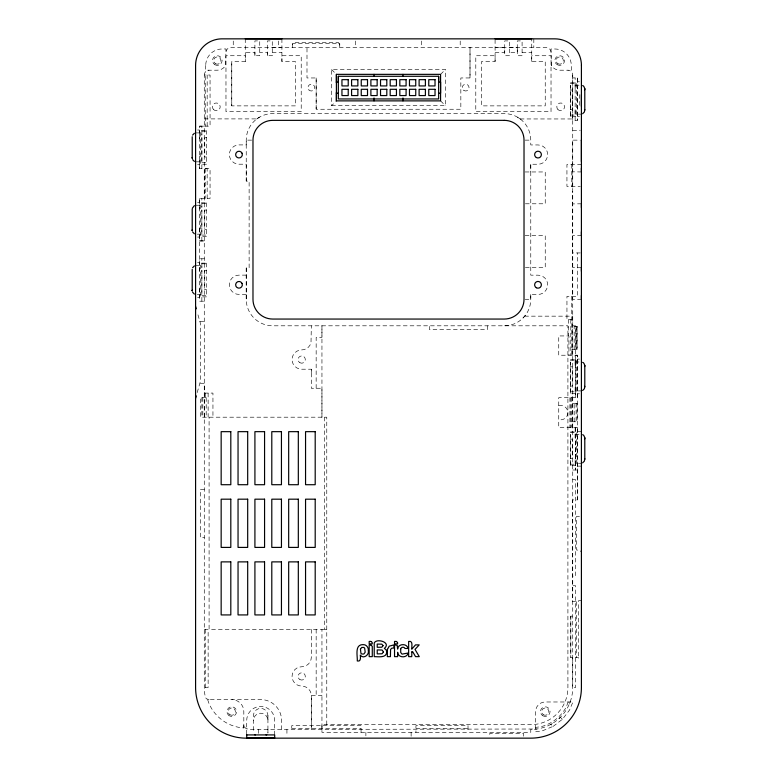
<?xml version="1.0" encoding="UTF-8"?>
<svg xmlns="http://www.w3.org/2000/svg" width="777" height="777" viewBox="0 0 777 777"><rect width="100%" height="100%" fill="white"/><g stroke="black" fill="none" stroke-linecap="round" stroke-linejoin="round"><path stroke-width="0.58" stroke-dasharray="3.88 2.91" d="M209.091 699.572L206.682 698.921L205.526 697.707A41.958 41.958 0 0 1 204.273 687.509L204.273 240.928L199.446 240.928L199.446 198.485L210.062 198.485L210.052 168.58L199.446 168.58L199.446 156.041M199.446 168.58L199.446 126.146L210.062 126.146L210.052 75.019L204.273 75.019L204.273 126.146M201.855 301.204L201.855 258.77M201.855 240.928L201.855 198.485M201.865 168.58L201.865 126.146M204.273 417.191L204.273 383.265L199.864 383.265M204.273 240.928L204.264 126.146L199.446 126.146M206.682 263.112L206.682 296.872L200.447 296.872L200.447 263.112L206.682 263.112L206.682 263.811L201.865 263.811L201.865 263.112M206.682 202.826L206.682 236.587L200.447 236.587L200.447 202.826L206.682 202.826L206.682 203.535L201.855 203.535L201.855 202.826M206.682 130.487L206.682 164.238L200.456 164.238L200.456 130.487L206.682 130.487L206.682 131.187L201.865 131.187L201.865 130.487M231.76 105.876L231.76 61.519L245.27 61.519L245.27 55.73L225.971 55.73L225.971 111.665L301.214 111.665L301.214 55.721L281.915 55.721L281.915 61.509L295.425 61.509L295.425 105.876L231.76 105.876L231.76 61.519M281.575 729.467L281.575 720.444A20.872 20.872 0 0 0 260.703 699.572L207.634 699.572L208.799 703.01A40.511 40.511 0 0 0 240.938 727.68L243.823 727.932L243.823 724.65L245.153 727.952L248.64 729.467L536.926 729.011M321.95 729.467L321.95 724.65L530.769 724.65A37.131 37.131 0 0 0 567.909 687.509L567.909 325.806L272.756 325.806A26.525 26.525 0 0 1 246.231 299.281L246.231 267.929L249.126 267.929L249.126 181.119L246.231 181.119L246.231 140.132A26.525 26.525 0 0 1 272.756 113.607L504.244 113.607A26.525 26.525 0 0 1 530.769 140.132L530.769 144.949L538.005 144.949A9.645 9.645 0 0 1 547.649 154.594A9.645 9.645 0 0 1 538.005 164.238L530.769 164.238L530.769 235.616L530.769 275.165L538.005 275.165A9.645 9.645 0 0 1 547.649 284.809A9.645 9.645 0 0 1 538.005 294.454L530.769 294.454L530.769 299.281A26.525 26.525 0 0 1 504.244 325.806M246.231 181.119L246.231 164.2L238.995 164.2A9.645 9.645 0 0 1 229.351 154.555A9.645 9.645 0 0 1 238.995 144.91L246.231 144.91L246.231 140.132L251.855 140.132M254.905 55.721L254.905 40.899L259.732 40.899L259.732 55.721L254.905 55.721L254.914 52.331L245.26 52.331M267.443 55.721L267.443 40.899L272.271 40.899L272.271 55.721L267.443 55.721L267.453 52.331L259.732 52.331M267.929 729.467L267.929 732.983L267.929 715.617A7.236 7.236 0 0 0 260.703 708.391A7.236 7.236 0 0 0 253.467 715.617L253.467 732.983M267.929 715.617L267.929 720.444A7.236 7.236 0 0 0 260.703 713.208A7.236 7.236 0 0 0 253.467 720.444M292.579 43.677L292.579 47.533L292.579 43.677L339.743 43.677L339.743 47.533L339.743 43.677M311.334 629.409L311.334 657.128A9.645 9.645 0 0 1 301.69 666.773A9.645 9.645 0 0 0 292.045 676.417A9.645 9.645 0 0 0 301.69 686.062A9.645 9.645 0 0 1 311.334 695.706L321.95 695.706L321.95 629.409M316.152 388.257L316.161 337.383L321.95 337.383L321.95 325.806L321.95 417.191L321.95 388.257L311.286 388.257L311.334 369.211L301.69 369.211A9.645 9.645 0 0 1 292.045 359.566A9.645 9.645 0 0 1 301.69 349.922A9.645 9.645 0 0 0 311.004 342.774L311.334 325.806M470.007 77.962L470.007 47.523L470.007 77.953L460.839 77.962L460.839 109.246L316.161 109.256L316.161 77.962L306.993 77.962L306.993 47.523M326.767 724.65L326.767 417.191L200.417 417.191L200.408 397.669L208.129 397.669M495.085 61.47L495.085 55.73L475.796 55.73L475.786 111.655L551.029 111.703L551.029 55.73L531.74 55.73L531.74 61.461L545.24 61.461L545.24 105.876L481.585 105.876L481.585 61.461L495.085 61.47L495.085 38.85M530.769 294.454L530.769 299.281L525.145 299.281M531.74 61.461L531.74 38.85M570.318 465.666L570.318 431.905L576.553 431.905L576.553 465.666L570.318 465.666L570.318 434.314M570.318 393.327L570.318 359.566L576.553 359.566L576.553 393.327L570.318 393.327L570.318 361.975M570.318 116.55L570.318 82.789L576.553 82.789L576.553 116.55L570.318 116.55L570.318 85.198M581.41 600.699L578.515 600.699L578.515 658.575L578.515 657.614L570.804 657.614L570.804 616.132L572.727 616.132M571.765 296.338L571.765 355.225M572.727 187.102L572.727 140.132L580.322 140.132M572.727 657.614L572.727 687.509A41.958 41.958 0 0 1 530.769 729.467L530.769 732.361L321.95 732.361L321.95 695.706M572.727 427.564L572.727 393.327M572.727 355.225L572.727 75.019A4.827 4.827 0 0 0 567.909 70.202L559.712 70.202A9.645 9.645 0 0 1 551.359 65.375L551.029 48.961L554.885 48.98A16.395 16.395 0 0 1 571.28 65.375L571.309 70.183L567.909 70.202M574.174 421.775L574.174 403.448L577.068 403.448L577.068 421.775L571.765 421.775M574.174 349.436L574.174 326.291M575.145 459.683L575.145 463.257L580.934 463.257M575.145 437.888L575.145 431.905M575.145 387.334L575.145 390.909L580.934 390.909M575.145 365.549L575.145 359.566M575.145 120.357L575.145 77.914M575.145 110.567L575.145 114.141L580.934 114.141M575.145 88.772L575.145 82.789M575.145 427.564L575.621 470.007L575.621 427.564L577.554 427.564L577.554 499.902L572.727 499.902L572.727 601.67L578.515 601.67M571.765 349.436L577.068 349.436L577.068 326.291L571.765 326.291M572.727 75.019L572.727 120.357L577.554 120.357L577.554 77.914L572.727 77.914M572.727 130.381L580.322 130.245M311.286 372.727L311.334 369.211M197.203 392.589L200.417 381.342L200.417 323.387L197.203 312.131M569.541 703.564L570.279 701.65M568.249 701.981L565.86 707.769A40.511 40.511 0 0 1 541.258 726.641L535.596 727.389M522.999 318.036L525.291 315.423M331.585 105.701L445.396 105.701L445.396 69.532L331.585 69.532L331.585 105.701L335.606 101.68M440.578 74.349L445.396 69.532M558.954 718.599L560.44 717.181M553.195 726.349L562.49 719.23L569.619 709.935L572.911 701.981L545.24 701.981A9.645 9.645 0 0 0 535.596 711.625L535.596 731.779L542.385 730.836L553.195 726.349L550.815 724.358M256.604 119.085L259.489 117.152M550.553 724.514L552.34 723.504M272.271 47.533L281.915 47.523M509.557 47.533L517.268 47.523L517.268 40.899L522.095 40.899L522.095 55.73L517.268 55.73L517.268 47.523L517.268 52.35L509.557 52.35M272.271 52.341L281.915 52.331M495.085 52.35L504.729 52.35L504.729 40.899L509.557 40.899L509.557 55.721L504.729 55.73L504.729 47.523L495.085 47.514M522.095 52.35L531.74 52.35M579.487 81.77L577.554 81.77L577.554 82.43M570.318 83.498L575.145 83.498M575.145 85.198L579.807 85.198M570.318 90.025L572.251 90.025L572.251 109.314L570.318 109.314M570.318 115.064L575.145 115.064M577.554 116.492L579.487 116.492M204.273 118.9L256.876 118.9M520.202 118.949L572.727 118.959M197.523 130.002L199.446 130.002L199.446 138.675M196.076 132.896L201.865 132.896L201.865 135.305M206.682 137.714L204.759 137.714L204.759 157.012L206.682 157.012M525.145 140.132L530.769 140.132M196.076 161.83L201.865 161.83L201.865 137.714M201.865 162.752L206.682 162.752M581.41 164.481L566.938 164.481L566.938 186.451L580.322 186.451M197.523 164.724L199.446 164.724M525.145 171.96L545.24 171.96L545.24 203.788L525.145 203.788M581.41 171.96L572.727 171.824M197.523 202.341L199.446 202.341M581.41 203.788L572.727 203.924M196.066 205.235L201.855 205.235L201.855 207.644M206.682 210.062L204.759 210.062L204.759 229.351L206.682 229.351M197.193 234.168L201.855 234.168L201.855 210.062M201.855 235.091L206.682 235.091M525.145 235.616L545.24 235.616L545.24 267.453L525.145 267.453M581.41 235.616L572.727 235.489M197.523 237.063L199.446 237.063M199.446 240.928L204.264 240.928M580.322 252.933L572.727 252.933L572.727 191.278M204.264 258.77L199.446 258.77L199.446 301.204L204.264 301.204M197.523 262.626L199.446 262.626L199.446 271.309M196.076 265.52L201.865 265.52L201.865 267.929M581.41 267.453L572.727 267.579M206.682 270.347L204.759 270.347L204.759 289.636L206.682 289.636M246.231 275.126L238.995 275.126A9.645 9.645 0 0 0 229.351 284.77A9.645 9.645 0 0 0 238.995 294.415L246.231 294.415M197.193 294.454L201.865 294.454L201.865 270.347M201.865 295.377L206.682 295.377M197.523 297.348L199.446 297.348L199.446 288.665M581.41 299.281L572.727 299.281L572.736 252.933M524.65 316.161L572.727 316.161L572.727 687.509L575.621 687.509L575.621 585.751L572.727 585.751M572.727 319.532L566.948 319.532L566.948 296.338L577.554 296.338L577.554 252.933M199.864 321.455L204.273 321.455M572.727 325.806L575.621 325.806L575.621 397.669L575.145 355.225M575.631 355.225L577.554 355.225L577.554 499.902M577.554 359.081L579.487 359.081M570.318 360.266L575.145 360.266M575.145 361.975L580.934 361.975M570.318 366.802L572.251 366.802L572.251 386.091L570.318 386.091M570.318 391.831L575.145 391.831M204.264 393.084L212.947 393.084L212.947 417.191M577.554 393.803L579.487 393.803M577.068 403.448L571.765 403.448L572.727 403.448M558.741 405.38L560.673 405.38A7.236 7.236 0 0 1 567.909 412.616A7.236 7.236 0 0 1 560.673 419.852L558.741 419.852M577.554 427.564L558.741 427.564L558.741 397.659L577.554 397.669L577.554 355.225L558.741 355.225L558.741 335.936L568.939 335.936L568.939 355.225M577.554 431.42L581.41 431.42M570.318 432.614L575.145 432.614M575.145 434.314L579.807 434.314M570.318 439.141L572.251 439.141L572.251 458.43L570.318 458.43M570.318 464.18L575.145 464.18M577.554 466.142L581.41 466.142M572.727 470.007L577.554 470.007M572.727 479.652L575.621 479.652L575.621 576.107L572.727 576.107M204.273 489.374L200.417 489.374L200.417 537.597L204.273 537.597M579.487 516.307L576.592 516.307L576.592 550.058L579.487 550.058L581.41 551.991M204.273 629.399L208.129 629.399L208.139 687.509L204.283 687.509M291.754 728.505L361.062 728.505M415.948 728.505L468.016 728.505M517.511 117.152L520.396 119.085M440.578 100.874L445.396 105.701M331.585 69.532L336.402 74.349M560.353 717.268L562.373 719.308M551.029 64.588L551.359 65.375M577.554 359.246L577.554 359.741M577.554 431.585L577.554 432.08M199.446 198.485L199.446 211.023M579.477 94.609L579.487 106.371M577.554 77.914L577.554 120.357M577.068 326.291L577.068 349.436M576.592 601.67L576.592 657.614M576.107 403.448L576.107 421.775M575.621 427.564L575.621 470.007M571.765 164.481L571.765 186.451M571.765 397.659L571.765 427.564M570.804 319.532L570.804 355.225M570.804 397.659L570.804 427.564M570.804 616.132L570.804 657.614M569.9 397.659L569.9 427.564M568.385 319.532L568.395 335.936M533.818 38.85L533.818 47.533M530.769 164.238L530.769 171.96M523.543 736.217L523.543 733.323L489.782 733.323L489.782 736.217M487.364 325.806L487.364 329.662L429.496 329.662L429.496 325.806M468.016 729.467L468.016 725.611L415.948 725.611L415.948 732.361M460.207 41.016L460.207 47.533M421.542 41.016L421.542 47.533M411.12 732.361L411.12 738.15M365.88 732.361L365.88 735.838M361.062 732.361L361.062 725.611L291.754 725.611L291.754 729.467M355.468 41.016L355.468 47.533M338.782 43.677L338.782 42.706L293.541 42.706L293.541 43.677M324.359 417.191L324.359 629.399L326.767 629.409L209.091 629.389L209.091 417.191M316.161 77.962L316.161 109.256M316.161 629.409L316.161 695.706M286.927 729.467L286.927 735.984M281.915 38.85L281.915 61.509M278.496 41.016L278.496 47.533M274.689 734.916L274.689 720.444A13.986 13.986 0 0 0 260.703 706.458A13.986 13.986 0 0 0 246.717 720.444L246.717 734.916M258.654 729.467L258.654 733.809M246.231 267.929L246.231 299.281M245.26 38.86L245.27 61.519M243.823 727.932L243.823 711.625A12.053 12.053 0 0 0 231.76 699.572M233.255 41.016L233.255 47.533M208.129 393.084L208.129 417.191M207.168 126.146L207.168 75.019L205.235 75.019L205.235 126.146M207.168 198.485L207.158 168.58L204.273 168.58L204.273 198.485M206.196 397.669L206.196 417.191M205.235 168.58L205.235 198.485M205.235 393.084L205.235 397.669M205.245 629.399L205.245 687.509M202.816 397.669L202.816 417.191M201.855 397.669L201.855 417.191M199.446 228.389L199.446 262.626M551.029 52.35A4.827 4.827 0 0 0 546.202 47.533L230.798 47.533A4.827 4.827 0 0 0 225.971 52.35M204.273 75.019A4.827 4.827 0 0 1 209.091 70.202M311.334 695.706L311.334 729.467L311.334 695.706M576.107 326.291L576.107 349.436L576.107 326.291M205.72 65.375L205.691 70.202L217.298 70.202A9.645 9.645 0 0 0 225.651 65.375L225.971 48.961L222.115 48.98A16.395 16.395 0 0 0 205.72 65.375M557.294 64.734A4.827 4.827 0 0 0 564.529 60.557A4.827 4.827 0 0 0 557.294 56.371A4.827 4.827 0 0 0 557.294 64.734M214.879 64.734A4.827 4.827 0 0 0 222.115 60.557A4.827 4.827 0 0 0 214.879 56.371A4.827 4.827 0 0 0 214.879 64.734M228.351 715.034A4.827 4.827 0 0 0 236.422 712.868A4.827 4.827 0 0 0 230.516 706.963A4.827 4.827 0 0 0 228.351 715.034M542.832 715.802A4.827 4.827 0 0 0 550.067 711.625A4.827 4.827 0 0 0 542.832 707.449A4.827 4.827 0 0 0 542.832 715.802M213.597 109.576A3.856 3.856 0 0 0 220.056 107.848A3.856 3.856 0 0 0 215.326 103.118A3.856 3.856 0 0 0 213.597 109.576M557.944 109.576A3.856 3.856 0 0 0 564.403 107.848A3.856 3.856 0 0 0 559.673 103.118A3.856 3.856 0 0 0 557.944 109.576M299.883 679.554A3.613 3.613 0 0 0 305.303 676.417A3.613 3.613 0 0 0 299.883 673.29A3.613 3.613 0 0 0 299.883 679.554M543.376 714.723A3.613 3.613 0 0 0 548.853 711.693A3.613 3.613 0 0 0 543.492 708.459A3.613 3.613 0 0 0 543.376 714.723M229.953 714.753A3.613 3.613 0 0 0 235.382 711.625A3.613 3.613 0 0 0 229.953 708.488A3.613 3.613 0 0 0 229.953 714.753M215.482 63.685A3.613 3.613 0 0 0 220.911 60.557A3.613 3.613 0 0 0 215.482 57.42A3.613 3.613 0 0 0 215.482 63.685M557.896 63.685A3.613 3.613 0 0 0 563.325 60.557A3.613 3.613 0 0 0 557.896 57.42A3.613 3.613 0 0 0 557.896 63.685M308.945 90.006A3.38 3.38 0 0 0 314.588 88.491A3.38 3.38 0 0 0 310.46 84.353A3.38 3.38 0 0 0 308.945 90.006M463.966 90.54A3.38 3.38 0 0 0 469.036 87.616A3.38 3.38 0 0 0 463.966 84.693A3.38 3.38 0 0 0 463.966 90.54M299.883 362.694A3.613 3.613 0 0 0 305.303 359.566A3.613 3.613 0 0 0 299.883 356.429A3.613 3.613 0 0 0 299.883 362.694"/><path stroke-width="1.17" d="M581.41 359.246L581.41 687.509A50.641 50.641 0 0 1 530.769 738.15L246.231 738.15A50.641 50.641 0 0 1 195.59 687.509L195.59 65.375A26.535 26.535 0 0 1 205.293 44.872L206.313 44.066A26.535 26.535 0 0 1 216.948 39.355A26.476 26.476 0 0 1 222.115 38.85L554.885 38.85A26.544 26.544 0 0 1 570.687 44.075L571.717 44.872A26.544 26.544 0 0 1 581.429 65.394M281.915 38.879L245.26 38.85M336.402 100.884L336.402 74.349L440.578 74.349L440.578 100.884L336.402 100.874L336.402 92.434M338.335 76.282L338.335 98.951L438.646 98.951L438.646 76.282L338.335 76.282L338.335 82.071L336.402 82.071M374.019 100.884L374.019 97.989M374.019 76.282L374.019 74.359M402.962 100.884L402.962 97.989M402.962 76.282L402.962 74.359M581.41 171.824L581.41 168.104M581.41 140.258L581.41 359.081M581.41 295.425L581.41 299.145M581.41 271.309L581.41 267.579M581.41 231.76L581.41 235.489M581.41 207.644L581.41 203.924M581.41 161.587L581.41 65.375M582.604 462.869L584.401 461.072L584.79 458.644M584.79 438.927L584.692 437.713C585.1 439.209 584.187 434.528 582.604 434.702M582.604 390.53L584.401 388.723L584.79 386.305M584.79 366.579L584.692 365.375C585.1 366.861 584.187 362.189 582.604 362.354M582.604 113.753L584.401 111.956L584.79 109.528M584.79 89.811L584.692 88.597C585.1 90.093 584.187 85.412 582.604 85.587M495.085 38.879L531.74 38.879M195.59 398.222L196.251 395.92M192.307 208.236L194.396 205.614M192.599 135.081L194.396 133.275M192.599 267.706L194.396 265.899M336.402 93.162L338.335 93.162M438.646 93.162L440.578 93.162L440.578 82.071L438.646 82.071L438.646 76.282M246.717 734.916L274.689 734.916L274.689 738.033L246.717 738.033L246.717 734.653M254.652 734.76L255.39 734.916M194.396 161.451L192.599 159.644M194.396 233.79L192.599 231.993M194.396 294.075L192.599 292.269M195.59 306.507L196.251 308.809M192.22 157.76L192.307 158.43L192.22 157.605M192.21 230.109L192.307 230.779L192.21 229.953M192.21 290.384L192.307 291.054L192.21 290.239M584.79 89.083L584.79 110.188M584.79 365.86L584.79 387.053M584.79 438.199L584.79 459.392M581.41 94.609L581.41 106.371M336.402 74.349L336.402 82.789M192.22 136.752L192.22 157.974M192.21 209.091L192.21 230.313M192.21 269.376L192.21 290.598M266.744 734.76A1.933 1.933 0 0 1 266.006 734.916M264.568 499.184L264.568 547.406L254.914 547.406L254.914 499.184L264.568 499.184M264.568 431.662L264.568 484.712L254.924 484.712L254.914 431.662L264.568 431.662M368.385 650.67C369.318 655.118 363.18 659.382 360.285 655.098C360.615 657.429 361.033 662.004 357.284 660.984C357.643 655.875 354.399 644.502 363.034 644.609C366.355 644.386 368.657 647.552 368.385 650.67M387.451 649.349L387.325 656.643L390.423 656.643L390.569 649.436L391.822 648.173L393.958 648.018L393.958 644.881L389.228 646.163L387.451 649.349M386.703 652C386.655 658.265 378.03 656.584 374.223 656.643L374.223 643.016C376.457 637.82 391.754 642.433 384.353 648.416L386.13 649.786L386.703 652M360.441 649.232L360.955 653.331L361.761 654.02L363.879 654.02L365.171 652.233L364.666 648.154L363.859 647.455L361.703 647.455L360.441 649.232M400.709 648.97L400.709 652.457L402.02 654.127L408.158 653.02C407.07 658.43 397.882 657.964 397.63 652.272L397.63 656.643L394.531 656.643L394.531 644.881L397.183 645.318L397.63 649.116C397.921 643.521 407.031 643.026 408.071 648.465L404.972 648.465C404.186 646.551 401.01 646.901 400.709 648.97M383.469 651.913L382.041 653.778L377.233 653.904L377.233 649.922L382.08 650.028L383.469 651.913M383.032 645.677L381.808 647.212L377.233 647.309L377.233 644.084L381.847 644.172L383.032 645.677M411.868 651.864L411.742 656.643L408.644 656.643L408.644 641.423C413.403 640.306 411.538 646.658 411.742 649.213L415.501 644.881L419.221 644.881L415.015 649.387L419.269 656.643L415.549 656.643L412.762 651.816L411.868 651.864M348.222 79.662L341.948 79.662L341.948 85.926L348.222 85.926L348.222 79.662M357.867 79.662L351.592 79.662L351.592 85.926L357.867 85.926L357.867 79.662M367.511 79.662L361.247 79.662L361.247 85.926L367.511 85.926L367.511 79.662M377.156 79.662L370.891 79.662L370.891 85.926L377.156 85.926L377.156 79.662M386.8 79.662L380.536 79.662L380.536 85.926L386.8 85.926L386.8 79.662M396.445 79.662L390.18 79.662L390.18 85.926L396.445 85.926L396.445 79.662M406.089 79.662L399.825 79.662L399.825 85.926L406.089 85.926L406.089 79.662M415.744 79.662L409.469 79.662L409.469 85.926L415.744 85.926L415.744 79.662M425.388 79.662L419.114 79.662L419.114 85.926L425.388 85.926L425.388 79.662M435.033 79.662L428.758 79.662L428.758 85.926L435.033 85.926L435.033 79.662M348.222 89.306L341.948 89.306L341.948 95.571L348.222 95.571L348.222 89.306M357.867 89.306L351.592 89.306L351.592 95.571L357.867 95.571L357.867 89.306M367.511 89.306L361.247 89.306L361.247 95.571L367.511 95.571L367.511 89.306M377.156 89.306L370.891 89.306L370.891 95.571L377.156 95.571L377.156 89.306M386.8 89.306L380.536 89.306L380.536 95.571L386.8 95.571L386.8 89.306M396.445 89.306L390.18 89.306L390.18 95.571L396.445 95.571L396.445 89.306M406.089 89.306L399.825 89.306L399.825 95.571L406.089 95.571L406.089 89.306M415.744 89.306L409.469 89.306L409.469 95.571L415.744 95.571L415.744 89.306M425.388 89.306L419.114 89.306L419.114 95.571L425.388 95.571L425.388 89.306M435.033 89.306L428.758 89.306L428.758 95.571L435.033 95.571L435.033 89.306M504.244 120.357L272.756 120.357A19.775 19.775 0 0 0 252.981 140.132L252.981 299.281A19.775 19.775 0 0 0 272.756 319.056L504.244 319.056A19.775 19.775 0 0 0 524.019 299.281L524.019 140.132A19.775 19.775 0 0 0 504.244 120.357M230.808 431.662L221.163 431.662L221.163 484.712L230.808 484.712L230.808 431.662M247.688 431.662L238.044 431.662L238.044 484.712L247.688 484.712L247.688 431.662M281.449 431.662L271.795 431.662L271.795 484.712L281.449 484.712L281.439 431.662M298.319 431.662L288.675 431.662L288.675 484.712L298.319 484.712L298.319 431.662M315.2 431.662L305.555 431.662L305.555 484.712L315.2 484.712L315.2 431.662M230.808 499.184L221.163 499.184L221.163 547.406L230.808 547.406L230.808 499.184M247.688 499.184L238.044 499.184L238.044 547.406L247.688 547.406L247.688 499.184M281.449 499.184L271.795 499.184L271.795 547.406L281.449 547.406L281.449 499.184M298.319 499.184L288.675 499.184L288.675 547.406L298.319 547.406L298.319 499.184M315.2 499.184L305.555 499.184L305.555 547.406L315.2 547.406L315.2 499.184M230.808 561.878L221.163 561.878L221.163 614.928L230.808 614.928L230.808 561.878M247.688 561.878L238.044 561.878L238.044 614.928L247.688 614.928L247.688 561.878M264.559 561.878L254.914 561.878L254.914 614.928L264.559 614.928L264.559 561.878M281.449 561.878L271.795 561.878L271.795 614.928L281.449 614.928L281.439 561.878M298.319 561.878L288.675 561.878L288.675 614.928L298.319 614.928L298.319 561.878M315.2 561.878L305.555 561.878L305.555 614.928L315.2 614.928L315.2 561.878M370.775 641.423L369.182 641.423L369.182 643.861L372.28 643.861L372.164 642.356L370.775 641.423M396.124 641.423L394.531 641.423L394.531 643.861L397.63 643.861L397.523 642.356L396.124 641.423M370.775 644.881L369.182 644.881L369.182 656.643L372.28 656.643L372.28 646.377L370.775 644.881M242.113 153.302L241.385 152.205A3.38 3.38 0 0 0 235.878 155.886L236.606 156.983A3.38 3.38 0 0 0 242.113 153.302M242.113 283.518L241.385 282.42A3.38 3.38 0 0 0 235.878 286.101L236.606 287.199A3.38 3.38 0 0 0 242.113 283.518M536.315 157.517A3.38 3.38 0 0 0 541.384 154.594A3.38 3.38 0 0 0 536.315 151.67A3.38 3.38 0 0 0 536.315 157.517M536.315 287.733A3.38 3.38 0 0 0 541.384 284.809A3.38 3.38 0 0 0 536.315 281.886A3.38 3.38 0 0 0 536.315 287.733"/></g></svg>
